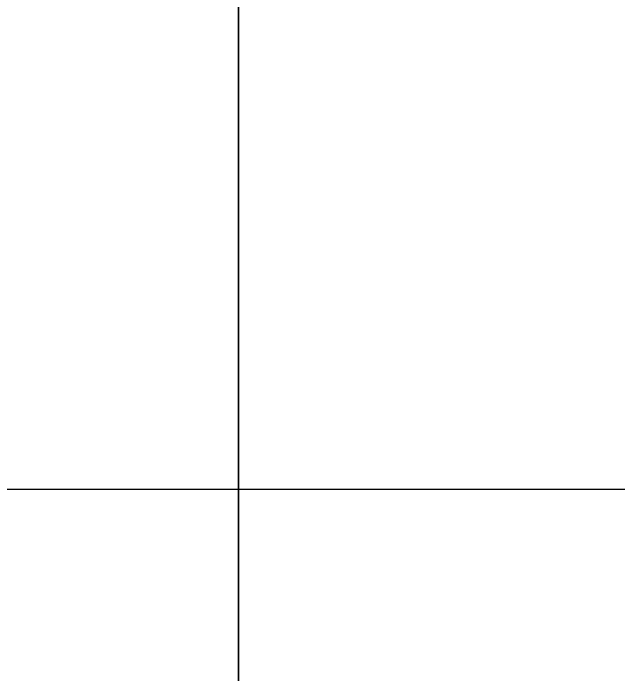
# Model space of a CAD drawing. Header units: millimetres. Extents: x -1 to 3, y -3 to 11.3.
# Drawn here: x -0.6601 to -0.3102, y -1.7672 to -1.385 of the extents above; entities that cross this region are included whole.
import ezdxf

# ---------------------------------------------------------------- set-up
doc = ezdxf.new("R2010")
doc.units = ezdxf.units.MM
doc.layers.add('hansa_tent', color=3, linetype='Continuous')
doc.layers.add('tent', color=3, linetype='Continuous')

msp = doc.modelspace()

# ---------------------------------------------------------------- linework, layer by layer
for points in [[(-0.53, 1.03, 0.34), (-0.53, -2.43, 0.34), (-0.53, -2.65, 0.78), (-0.53, 1.03, 0.78)], [(0.53, 1.03, 0.34), (0.53, -2.43, 0.34), (-0.53, -2.43, 0.34), (-0.53, 1.03, 0.34)], [(-0.29, -1.16, 1.34), (-0.7, -1.16, 1.34), (-0.7, -2.72, 1.34), (-0.29, -2.72, 1.34)]]:
    msp.add_3dface(points)
at = {"layer": 'hansa_tent'}
for points in [[(-0.74, -1.25, 2.23), (-0.74, -1.66, 2.19), (0.74, -1.66, 2.19), (0.74, -1.25, 2.23)], [(0.74, -1.66, 2.19), (0.74, -2.03, 2.19), (-0.74, -2.03, 2.19), (-0.74, -1.66, 2.19)]]:
    msp.add_3dface(points, dxfattribs=at)
at = {"layer": 'tent'}
for points in [[(-0.74, -1.25, 2.23), (-0.74, -1.66, 2.19), (0.74, -1.66, 2.19), (0.74, -1.25, 2.23)], [(0.74, -1.66, 2.19), (0.74, -2.03, 2.19), (-0.74, -2.03, 2.19), (-0.74, -1.66, 2.19)]]:
    msp.add_3dface(points, dxfattribs=at)

doc.saveas('drawing.dxf')
